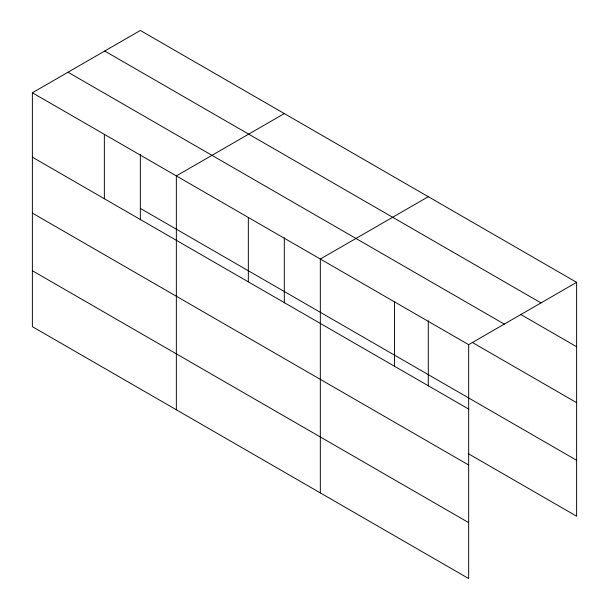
<?xml version="1.0" encoding="UTF-8"?>
<svg xmlns="http://www.w3.org/2000/svg" width="609" height="609" viewBox="0 0 609 609"><rect width="100%" height="100%" fill="white"/><g stroke="black" fill="none" stroke-linecap="round" stroke-linejoin="round"><path stroke-width="0.91" d="M576.624 282.34L468.664 344.671L468.664 578.55L32.376 326.66L32.376 92.781L140.336 30.45L576.624 282.34L576.624 516.219L468.222 453.636M284.312 113.571L176.351 175.902L176.351 409.781M428.287 196.699L320.326 259.031L320.326 492.909M104.71 51.019L540.998 302.909M520.39 314.274L576.624 346.742M68.002 72.212L504.29 324.102M472.302 342.441L576.624 402.671M32.376 92.781L468.664 344.671M140.336 208.4L576.624 460.29M32.376 157.183L468.664 409.073M32.376 213.112L468.664 465.002M32.376 270.731L468.664 522.621M428.287 320.806L428.287 386.022M394.495 301.851L394.495 366.253M284.312 237.685L284.312 302.901M248.335 217.466L248.335 281.868M140.336 154.557L140.336 219.78M104.36 134.345L104.36 198.747"/></g></svg>
